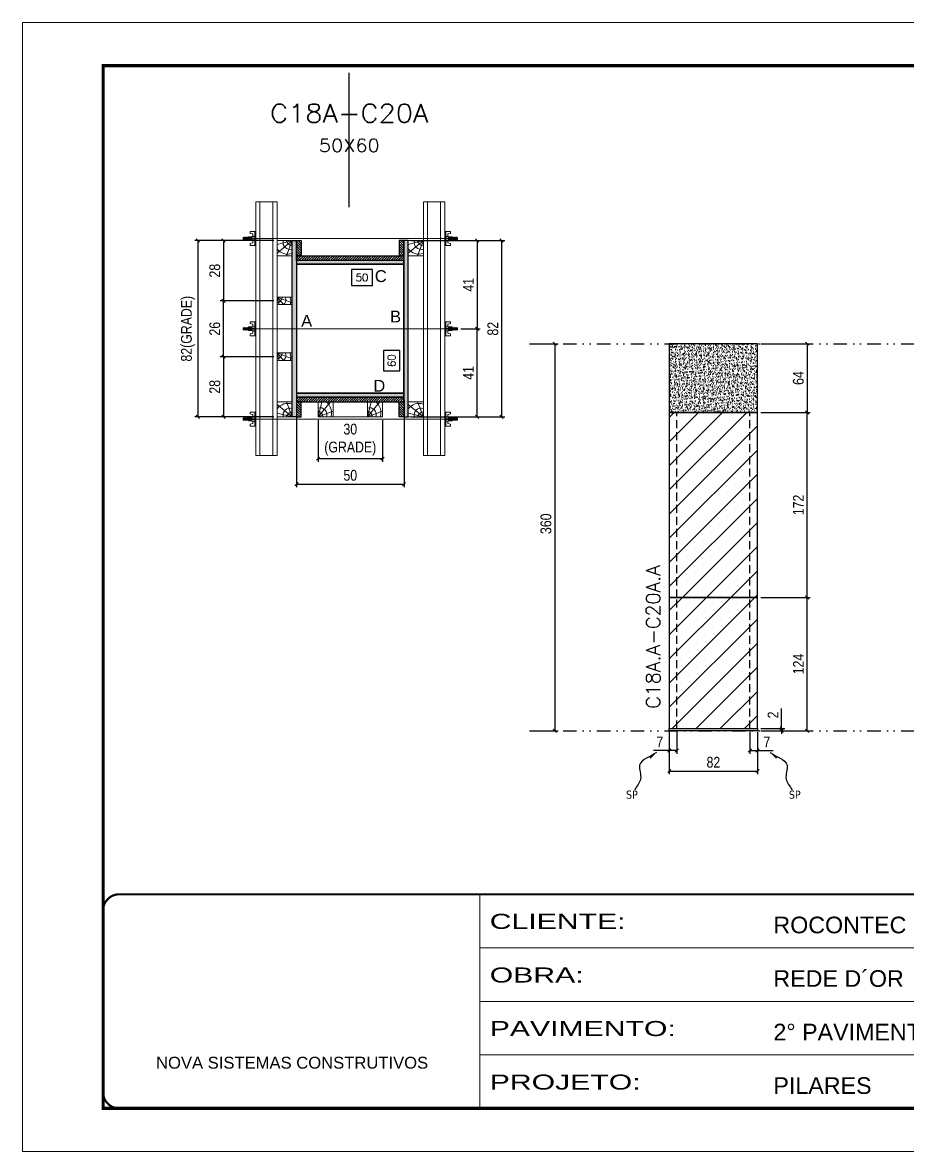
# Model space of a CAD drawing. Extents: x 2949 to 9203, y -16089 to 12527.
# Drawn here: x 4548 to 5371, y -4603 to -3553 of the extents above; entities that cross this region are included whole.
import ezdxf
from ezdxf.enums import TextEntityAlignment as Align

# ---------------------------------------------------------------- set-up
doc = ezdxf.new("R2010")
doc.units = 0
for name, pattern in [('CONTINUO', [0]), ('DASHED', [0.75, 0.5, -0.25]), ('DIVIDE2', [0.625, 0.25, -0.125, 0, -0.125, 0, -0.125]), ('HIDDEN', [0.375, 0.25, -0.125])]:
    doc.linetypes.add(name, pattern=pattern)
for name, color, linetype in [('CHAPA', 1, 'Continuous'), ('COTA', 241, 'Continuous'), ('cotas', 4, 'Continuous'), ('MEIO_PONT', 93, 'Continuous'), ('Nível', 160, 'Continuous'), ('Painéis', 200, 'Continuous'), ('SARRAFO', 251, 'Continuous'), ('Sarrafo de Pressão', 42, 'HIDDEN'), ('texto', 7, 'Continuous'), ('Texto de Titulo', 7, 'Continuous'), ('Texto Qtd Sarr', 242, 'Continuous'), ('TEXTO_GERAL', 7, 'Continuous')]:
    doc.layers.add(name, color=color, linetype=linetype)
for name, color, linetype, lineweight in [('Folhas', 255, 'Continuous', 9), ('Hachura', 251, 'Continuous', 9), ('Madeira', 126, 'Continuous', 18), ('Perfil Metálico', 224, 'Continuous', 18), ('SARRAFO DE PRESSAO', 251, 'DASHED', 9), ('Texto Seção', 7, 'Continuous', 15)]:
    doc.layers.add(name, color=color, linetype=linetype, lineweight=lineweight)
doc.styles.add('ARIAL', font='arial.ttf')
doc.styles.add('COTA TECNICA', font='techl___.ttf', dxfattribs={"height": 10})
doc.styles.add('COTA TECNICA 2X', font='techl___.ttf', dxfattribs={"height": 10})
doc.styles.add('COTA TECNICA-50', font='techl___.ttf', dxfattribs={"height": 10})
doc.styles.add('REGUA-120', font='ROMANS.shx', dxfattribs={"height": 15})
doc.styles.add('ROMANS', font='romans.shx')
doc.styles.get("Standard").update_dxf_attribs({"font": 'arial.ttf'})
doc.styles.add('Tecnologia', font='')
doc.styles.get('Tecnologia').set_extended_font_data('Forgotten Futurist')
doc.dimstyles.new('COTA PAINEL-50', dxfattribs={"dimtxt": 10, "dimasz": 3, "dimexe": 3, "dimexo": 3, "dimgap": 3, "dimtad": 1, "dimdec": 1, "dimzin": 12, "dimdsep": 46, "dimtxsty": 'COTA TECNICA-50', "dimblk1": 'OBLIQUE', "dimblk2": 'OBLIQUE', "dimsah": 1, "dimcen": 0.9, "dimclrd": 4, "dimclre": 4, "dimclrt": 240, "dimadec": 1, "dimazin": 3, "dimtfac": 1, "dimtdec": 1, "dimtmove": 0, "dimatfit": 3, "dimfxl": 1, "dimtolj": 1, "dimtzin": 12, "dimarcsym": 0})
doc.dimstyles.new('PAINEL', dxfattribs={"dimtxt": 10, "dimasz": 3, "dimexe": 3, "dimexo": 3, "dimgap": 3, "dimtad": 1, "dimdec": 1, "dimzin": 12, "dimdsep": 46, "dimtxsty": 'COTA TECNICA', "dimblk1": 'OBLIQUE', "dimblk2": 'OBLIQUE', "dimsah": 1, "dimcen": 0.9, "dimclrd": 4, "dimclre": 4, "dimclrt": 240, "dimadec": 1, "dimazin": 3, "dimtfac": 1, "dimtdec": 1, "dimtmove": 0, "dimatfit": 3, "dimfxl": 1, "dimtolj": 1, "dimtzin": 12, "dimarcsym": 0})
doc.dimstyles.new('SECAO PILAR', dxfattribs={"dimtxt": 10, "dimasz": 3, "dimexe": 3, "dimexo": 3, "dimgap": 3, "dimtad": 1, "dimdec": 1, "dimlfac": 0.5, "dimzin": 12, "dimdsep": 46, "dimtxsty": 'COTA TECNICA 2X', "dimblk1": 'OBLIQUE', "dimblk2": 'OBLIQUE', "dimsah": 1, "dimcen": 0.9, "dimclrd": 256, "dimclre": 256, "dimclrt": 256, "dimadec": 1, "dimazin": 3, "dimtfac": 1, "dimtdec": 1, "dimtmove": 0, "dimatfit": 3, "dimfxl": 1, "dimtolj": 1, "dimtzin": 12, "dimarcsym": 0})
doc.dimstyles.new('SECÇÃO 2', dxfattribs={"dimtxt": 7, "dimasz": 6, "dimexe": 0.18, "dimexo": 2, "dimgap": -4, "dimtad": 3, "dimdec": 1, "dimlfac": 0.5, "dimzin": 12, "dimdsep": 46, "dimtxsty": 'ROMANS', "dimblk": 'ARCHTICK', "dimcen": 0.09, "dimse1": 1, "dimse2": 1, "dimsd1": 1, "dimsd2": 1, "dimclrd": 180, "dimclre": 5, "dimclrt": 1, "dimadec": 0, "dimazin": 3, "dimtfac": 1, "dimtdec": 1, "dimtofl": 0, "dimtmove": 0, "dimatfit": 3, "dimldrblk": 'ARCHTICK', "dimfxl": 1, "dimtolj": 1, "dimtzin": 0, "dimarcsym": 0})
doc.dimstyles.get("Standard").update_dxf_attribs({"dimtxt": 0.18, "dimasz": 0.18, "dimexe": 0.18, "dimexo": 0.0625, "dimgap": 0.09, "dimtad": 0, "dimtih": 1, "dimtoh": 1, "dimdec": 4, "dimzin": 0, "dimdsep": 46, "dimtxsty": 'Standard', "dimcen": 0.09, "dimadec": 0, "dimazin": 0, "dimtfac": 1, "dimtdec": 4, "dimtofl": 0, "dimtmove": 0, "dimatfit": 3, "dimfxl": 1, "dimtolj": 1, "dimtzin": 0, "dimarcsym": 0})

# ---------------------------------------------------------------- blocks, each defined once
blk = doc.blocks.new('9999999999')
at = {"color": 30, "linetype": 'CONTINUO'}
for p, q in [((98564.6, 34230.2), (98564.6, 34429.4)), ((98564.6, 34379.6), (99584, 34379.6)), ((98564.6, 34329.8), (99488, 34329.8)), ((98564.6, 34280), (99488, 34280))]:
    blk.add_line(p, q, dxfattribs=at)
at = {"color": 30, "linetype": 'CONTINUO', "const_width": 2}
blk.add_lwpolyline([(99584, 34230.2), (99584, 34414.4, 0.414214), (99569, 34429.4), (98229, 34429.4, 0.414214), (98214, 34414.4), (98214, 34245.2, 0.414214), (98229, 34230.2), (99584, 34230.2)], format="xyb", dxfattribs=at)
at = {"layer": 'Folhas'}
blk.add_lwpolyline([(98139, 34190.2), (99624, 34190.2), (99624, 35240.2), (98139, 35240.2)], close=True, dxfattribs=at)
at = {"layer": 'Folhas', "color": 30, "const_width": 3}
blk.add_lwpolyline([(98214, 34230.2), (99584, 34230.2), (99584, 35200.2), (98214, 35200.2)], close=True, dxfattribs=at)
at = {"color": 7, "linetype": 'Continuous', "ltscale": 5, "style": 'ARIAL'}
for s, height, p in [('ROCONTEC', 15.48, (98837.7, 34393.1)), ('REDE D´OR', 15.48, (98837.7, 34343.3)), ('2° PAVIMENTO', 15.483, (98837.7, 34293.5)), ('NOVA SISTEMAS CONSTRUTIVOS', 11.059, (98263.2, 34267.2)), ('PILARES', 15.48, (98837.7, 34243.7))]:
    blk.add_text(s, height=height, dxfattribs=at).set_placement(p)
at = {"layer": 'Folhas', "color": 7, "style": 'Tecnologia', "width": 1.5}
for s, p in [('CLIENTE:', (98573.7, 34397.2)), ('OBRA:', (98573.7, 34347.3)), ('PAVIMENTO:', (98573.7, 34297.5)), ('PROJETO:', (98573.7, 34247.7))]:
    blk.add_text(s, height=14, dxfattribs=at).set_placement(p)
blk = doc.blocks.new('*D1984')
at = {"layer": 'COTA', "color": 180, "lineweight": -2, "transparency": 16777216}
for p, q in [((4898.5, -3858.3), (4883.5, -3858.3)), ((4883.5, -3858.3), (4883.5, -3877.3)), ((4898.5, -3877.3), (4898.5, -3858.3)), ((4883.5, -3877.3), (4898.5, -3877.3))]:
    blk.add_line(p, q, dxfattribs=at)
at = {"layer": 'Defpoints', "color": 0, "transparency": 16777216}
for p in [(4802.5, -3778.1), (4802.5, -3898.1), (4902.5, -3898.1)]:
    blk.add_point(p, dxfattribs=at)
at = {"layer": 'COTA', "color": 1, "transparency": 16777216, "insert": (4891, -3867.8), "char_height": 7, "attachment_point": 5, "rotation": 90, "style": 'ROMANS'}
blk.add_mtext('\\A1;60', dxfattribs=at)
blk = doc.blocks.new('_ArchTick')
at = {"color": 0, "linetype": 'ByBlock', "const_width": 0.15}
blk.add_lwpolyline([(-0.5, -0.5), (0.5, 0.5)], dxfattribs=at)
blk = doc.blocks.new('_Oblique')
at = {"color": 0, "linetype": 'ByBlock', "lineweight": -2}
blk.add_line((-0.5, -0.5), (0.5, 0.5), dxfattribs=at)
blk = doc.blocks.new('*D1985')
at = {"layer": 'COTA', "lineweight": -2, "transparency": 16777216}
for p, q in [((4909.5, -3756.1), (4996.3, -3756.1)), ((4993.3, -3756.1), (4993.3, -3920.1)), ((4909.5, -3920.1), (4996.3, -3920.1))]:
    blk.add_line(p, q, dxfattribs=at)
at = {"layer": 'Defpoints', "color": 0, "transparency": 16777216}
for p in [(4906.5, -3756.1), (4906.5, -3920.1), (4993.3, -3920.1)]:
    blk.add_point(p, dxfattribs=at)
at = {"layer": 'COTA', "lineweight": -2, "transparency": 16777216, "xscale": 3, "yscale": 3, "zscale": 3}
for p, rotation in [((4993.3, -3756.1), 90), ((4993.3, -3920.1), 270)]:
    blk.add_blockref('_Oblique', p, dxfattribs=dict(at, rotation=rotation))
at = {"layer": 'COTA', "transparency": 16777216, "insert": (4985.2, -3838.1), "char_height": 10, "attachment_point": 5, "rotation": 90, "style": 'COTA TECNICA 2X'}
blk.add_mtext('\\A1;82', dxfattribs=at)
blk = doc.blocks.new('*D1986')
at = {"layer": 'COTA', "lineweight": -2, "transparency": 16777216}
for p, q in [((4943.5, -3756.1), (4973.5, -3756.1)), ((4970.5, -3756.1), (4970.5, -3838.2)), ((4955.3, -3838.2), (4973.5, -3838.2))]:
    blk.add_line(p, q, dxfattribs=at)
at = {"layer": 'Defpoints', "color": 0, "transparency": 16777216}
for p in [(4940.5, -3756.1), (4952.3, -3838.2), (4970.5, -3838.2)]:
    blk.add_point(p, dxfattribs=at)
at = {"layer": 'COTA', "lineweight": -2, "transparency": 16777216, "xscale": 3, "yscale": 3, "zscale": 3}
for p, rotation in [((4970.5, -3756.1), 90), ((4970.5, -3838.2), 270)]:
    blk.add_blockref('_Oblique', p, dxfattribs=dict(at, rotation=rotation))
at = {"layer": 'COTA', "transparency": 16777216, "insert": (4962.4, -3797.2), "char_height": 10, "attachment_point": 5, "rotation": 90, "style": 'COTA TECNICA 2X'}
blk.add_mtext('\\A1;41', dxfattribs=at)
blk = doc.blocks.new('*D1987')
at = {"layer": 'COTA', "lineweight": -2, "transparency": 16777216}
for p, q in [((4955.3, -3838.2), (4973.5, -3838.2)), ((4970.5, -3920.1), (4970.5, -3838.2)), ((4943.5, -3920.1), (4973.5, -3920.1))]:
    blk.add_line(p, q, dxfattribs=at)
at = {"layer": 'Defpoints', "color": 0, "transparency": 16777216}
for p in [(4952.3, -3838.2), (4970.5, -3838.2), (4940.5, -3920.1)]:
    blk.add_point(p, dxfattribs=at)
at = {"layer": 'COTA', "lineweight": -2, "transparency": 16777216, "xscale": 3, "yscale": 3, "zscale": 3}
for p, rotation in [((4970.5, -3838.2), 90), ((4970.5, -3920.1), 270)]:
    blk.add_blockref('_Oblique', p, dxfattribs=dict(at, rotation=rotation))
at = {"layer": 'COTA', "transparency": 16777216, "insert": (4962.4, -3879.2), "char_height": 10, "attachment_point": 5, "rotation": 90, "style": 'COTA TECNICA 2X'}
blk.add_mtext('\\A1;41', dxfattribs=at)
blk = doc.blocks.new('*D1988')
at = {"layer": 'COTA', "color": 180, "lineweight": -2, "transparency": 16777216}
for p, q in [((4873.1, -3782.9), (4853.7, -3782.9)), ((4853.7, -3782.9), (4853.7, -3797.9)), ((4873.1, -3797.9), (4873.1, -3782.9)), ((4853.7, -3797.9), (4873.1, -3797.9))]:
    blk.add_line(p, q, dxfattribs=at)
at = {"layer": 'Defpoints', "color": 0, "transparency": 16777216}
for p in [(4802.5, -3778.1), (4902.5, -3778.1), (4902.5, -3801.9)]:
    blk.add_point(p, dxfattribs=at)
at = {"layer": 'COTA', "color": 1, "transparency": 16777216, "insert": (4863.4, -3790.4), "char_height": 7, "attachment_point": 5, "style": 'ROMANS'}
blk.add_mtext('\\A1;50', dxfattribs=at)
blk = doc.blocks.new('titulo1')
at = {"layer": 'Defpoints', "color": 252, "linetype": 'HIDDEN', "ltscale": 2}
blk.add_line((0, 0), (0, 125), dxfattribs=at)
at = {"layer": 'Defpoints', "style": 'ROMANS', "oblique": 15}
blk.add_attdef('FOLHA', text='', height=10, dxfattribs=at).set_placement((0, 15.6), align=Align.MIDDLE_CENTER)
at = {"layer": 'Texto Qtd Sarr', "color": 3, "style": 'ROMANS', "oblique": 15}
for tag, height, p in [('TITULO', 17, (0, 71.4)), ('SEÇÃO', 12, (0, 41.5))]:
    blk.add_attdef(tag, text='', height=height, dxfattribs=at).set_placement(p, align=Align.MIDDLE_CENTER)
blk = doc.blocks.new('PONTALETE')
at = {"layer": 'Madeira'}
for q in [(2.71, 7), (7, 5.76), (7, 1.74)]:
    blk.add_line((0, 0), q, dxfattribs=at)
blk.add_lwpolyline([(0, 0), (7, 0), (7, 7), (0, 7)], close=True, dxfattribs=at)
for centre, radius, start, end in [((2.04, 0.06), 6.23, 37.2818, 109.0913), ((1.09, 0.9), 3.19, 343.603, 109.9847), ((-0.21, -0.78), 3.09, 14.6322, 86.0383)]:
    blk.add_arc(centre, radius, start, end, dxfattribs=at)
blk = doc.blocks.new('*D1989')
at = {"layer": 'COTA', "lineweight": -2, "transparency": 16777216}
for p, q in [((4781.5, -3756.1), (4707.7, -3756.1)), ((4710.7, -3756.1), (4710.7, -3920.1)), ((4781.5, -3920.1), (4707.7, -3920.1))]:
    blk.add_line(p, q, dxfattribs=at)
at = {"layer": 'Defpoints', "color": 0, "transparency": 16777216}
for p in [(4784.5, -3756.1), (4710.7, -3920.1), (4784.5, -3920.1)]:
    blk.add_point(p, dxfattribs=at)
at = {"layer": 'COTA', "lineweight": -2, "transparency": 16777216, "xscale": 3, "yscale": 3, "zscale": 3}
for p, rotation in [((4710.7, -3756.1), 90), ((4710.7, -3920.1), 270)]:
    blk.add_blockref('_Oblique', p, dxfattribs=dict(at, rotation=rotation))
at = {"layer": 'COTA', "transparency": 16777216, "insert": (4701.5, -3838.1), "char_height": 10, "attachment_point": 5, "rotation": 90, "style": 'COTA TECNICA 2X'}
blk.add_mtext('\\A1;82(GRADE)', dxfattribs=at)
blk = doc.blocks.new('*D1990')
at = {"layer": 'COTA', "lineweight": -2, "transparency": 16777216}
for p, q in [((4781.5, -3864.1), (4731.5, -3864.1)), ((4734.5, -3864.1), (4734.5, -3920.1)), ((4781.5, -3920.1), (4731.5, -3920.1))]:
    blk.add_line(p, q, dxfattribs=at)
at = {"layer": 'Defpoints', "color": 0, "transparency": 16777216}
for p in [(4784.5, -3864.1), (4734.5, -3920.1), (4784.5, -3920.1)]:
    blk.add_point(p, dxfattribs=at)
at = {"layer": 'COTA', "lineweight": -2, "transparency": 16777216, "xscale": 3, "yscale": 3, "zscale": 3}
for p, rotation in [((4734.5, -3864.1), 90), ((4734.5, -3920.1), 270)]:
    blk.add_blockref('_Oblique', p, dxfattribs=dict(at, rotation=rotation))
at = {"layer": 'COTA', "transparency": 16777216, "insert": (4726.4, -3892.1), "char_height": 10, "attachment_point": 5, "rotation": 90, "style": 'COTA TECNICA 2X'}
blk.add_mtext('\\A1;28', dxfattribs=at)
blk = doc.blocks.new('MEIO PONTALETE')
at = {"layer": 'Madeira'}
for q in [(2.71, 7), (3.5, 2.88), (3.5, 0.87)]:
    blk.add_line((0, 0), q, dxfattribs=at)
blk.add_lwpolyline([(0, 0), (3.5, 0), (3.5, 7), (0, 7)], close=True, dxfattribs=at)
for centre, radius, start, end in [((2.04, 0.06), 6.23, 76.4499, 109.0913), ((1.09, 0.9), 3.19, 40.9063, 109.9847), ((-0.21, -0.78), 3.09, 14.6322, 86.0383)]:
    blk.add_arc(centre, radius, start, end, dxfattribs=at)
blk = doc.blocks.new('C')
at = {"layer": 'Hachura', "color": 0}
for p, q in [((0, 3.22), (0, -3.22)), ((0.45, 3.22), (0, 3.22)), ((0.46, 3.16), (0, 3.16)), ((0.46, 3.05), (0, 3.05)), ((0.46, 2.88), (0, 2.88)), ((0, 2.75), (0, -1.16)), ((0.46, 2.65), (0, 2.65)), ((0.46, 2.23), (0, 2.23)), ((0.46, 1.51), (0, 1.51)), ((0.39, 0.49), (0.17, 0.49)), ((0.45, -3.23), (0.45, 3.22)), ((0.45, 3.22), (2.58, 3.22)), ((1.74, 0.97), (0.45, 0.97)), ((1.45, 0.1), (0.45, 0.1)), ((1.35, 1.94), (1.35, 0.96)), ((2.58, 2.39), (1.47, 2.09)), ((1.74, -0.97), (1.74, 0.97)), ((1.74, 0.97), (1.74, 0.84)), ((1.74, 0.97), (1.74, 0.84)), ((1.74, 0.84), (3.35, 0.84)), ((3.35, 0.45), (1.74, 0.45)), ((2.58, 3.22), (2.58, 2.39)), ((3.32, 0.84), (3.32, -0.84)), ((3.35, 0.84), (3.35, -0.84)), ((3.68, 0.45), (3.35, 0.45)), ((3.84, -0.52), (3.35, 0.45)), ((3.35, 0.06), (3.67, -0.57)), ((3.68, 0.45), (4.16, -0.52)), ((3.72, 0.5), (4.25, -0.57)), ((4.37, -0.55), (3.83, 0.53)), ((4.15, 0.45), (3.93, 0.45)), ((4.42, -0.52), (3.93, 0.45)), ((4.15, 0.45), (4.26, 0.45)), ((4.26, 0.45), (4.74, -0.52)), ((4.3, 0.5), (4.83, -0.57)), ((4.95, -0.55), (4.41, 0.53)), ((4.51, 0.45), (4.84, 0.45)), ((5, -0.52), (4.51, 0.45)), ((4.84, 0.45), (5.32, -0.52)), ((4.88, 0.5), (5.41, -0.57)), ((5.53, -0.55), (4.99, 0.53)), ((5.58, -0.52), (5.09, 0.45)), ((5.42, 0.45), (5.09, 0.45)), ((5.58, -0.52), (5.09, 0.45)), ((5.42, 0.45), (5.74, -0.19)), ((5.46, 0.5), (5.74, -0.07)), ((5.74, 0.19), (5.57, 0.53)), ((5.74, 0.32), (5.68, 0.45)), ((5.68, 0.45), (5.74, 0.45)), ((5.74, 0.45), (5.9, 0.29)), ((5.74, 0.45), (5.74, -0.52)), ((5.9, -0.36), (5.9, 0.29)), ((0.45, 0), (0, 0)), ((0.46, -1.52), (0, -1.52)), ((0.46, -2.23), (0, -2.23)), ((0.46, -2.65), (0, -2.65)), ((0.46, -2.88), (0, -2.88)), ((0.46, -3.05), (0, -3.05)), ((0.46, -3.16), (0, -3.16)), ((0, -3.22), (2.57, -3.22)), ((0.08, -0.48), (0.29, -0.48)), ((0.29, -0.48), (0.4, -0.48)), ((0.45, 0), (0.45, -0.97)), ((0.45, -0.16), (1.45, -0.16)), ((0.45, -0.65), (0.45, -0.32)), ((0.45, -3.23), (0.45, -0.65)), ((0.45, -0.97), (1.74, -0.97)), ((1.35, -1.94), (1.35, -0.97)), ((2.58, -2.39), (1.47, -2.1)), ((3.35, -0.32), (1.74, -0.32)), ((3.35, -0.84), (1.74, -0.84)), ((2.58, -3.23), (2.58, -2.39)), ((3.35, -0.07), (3.58, -0.52)), ((3.35, -0.52), (3.58, -0.52)), ((3.84, -0.52), (4.16, -0.52)), ((4.42, -0.52), (4.74, -0.52)), ((4.63, -0.52), (4.74, -0.52)), ((5, -0.52), (5.32, -0.52)), ((5.58, -0.52), (5.74, -0.52)), ((5.74, -0.52), (5.9, -0.36)), ((5.74, -0.52), (5.74, -0.52))]:
    blk.add_line(p, q, dxfattribs=at)
for centre, radius, start, end in [((1.52, 1.94), 0.161, 104.7436, 180), ((1.44, -0.03), 0.129, 272.695, 87.305), ((3.81, 0.39), 0.143, 25.5688, 154.4312), ((4.39, 0.39), 0.143, 25.5688, 154.4312), ((4.97, 0.39), 0.143, 25.5688, 154.4312), ((5.55, 0.39), 0.143, 25.5688, 154.4312), ((0.17, -0.37), 0.174, 221.744, 317.8592), ((1.52, -1.94), 0.161, 180, 255.2564), ((3.71, -0.4), 0.174, 222.1408, 318.256), ((4.29, -0.4), 0.174, 222.1408, 318.256), ((4.87, -0.4), 0.174, 222.1408, 318.256), ((5.45, -0.4), 0.174, 222.1408, 318.256), ((5.61, -0.4), 0.174, 317.8592, 318.256)]:
    blk.add_arc(centre, radius, start, end, dxfattribs=at)
blk = doc.blocks.new('*D1991')
at = {"layer": 'COTA', "lineweight": -2, "transparency": 16777216}
for p, q in [((4781.5, -3756.1), (4731.5, -3756.1)), ((4734.5, -3756.1), (4734.5, -3812.1)), ((4781.5, -3812.1), (4731.5, -3812.1))]:
    blk.add_line(p, q, dxfattribs=at)
at = {"layer": 'Defpoints', "color": 0, "transparency": 16777216}
for p in [(4784.5, -3756.1), (4734.5, -3812.1), (4784.5, -3812.1)]:
    blk.add_point(p, dxfattribs=at)
at = {"layer": 'COTA', "lineweight": -2, "transparency": 16777216, "xscale": 3, "yscale": 3, "zscale": 3}
for p, rotation in [((4734.5, -3756.1), 90), ((4734.5, -3812.1), 270)]:
    blk.add_blockref('_Oblique', p, dxfattribs=dict(at, rotation=rotation))
at = {"layer": 'COTA', "transparency": 16777216, "insert": (4726.4, -3784.1), "char_height": 10, "attachment_point": 5, "rotation": 90, "style": 'COTA TECNICA 2X'}
blk.add_mtext('\\A1;28', dxfattribs=at)
blk = doc.blocks.new('*D2012')
at = {"layer": 'cotas', "color": 4, "linetype": 'ByBlock', "lineweight": -2, "transparency": 16777216}
for p, q in [((5022.1, -3852), (5045.9, -3852)), ((5042.9, -3852), (5042.9, -4212)), ((5022.1, -4212), (5045.9, -4212))]:
    blk.add_line(p, q, dxfattribs=at)
at = {"layer": 'Defpoints', "color": 0, "linetype": 'ByBlock', "transparency": 16777216}
for p in [(5019.1, -3852), (5019.1, -4212), (5042.9, -4212)]:
    blk.add_point(p, dxfattribs=at)
at = {"layer": 'cotas', "color": 4, "linetype": 'ByBlock', "lineweight": -2, "transparency": 16777216, "xscale": 3, "yscale": 3, "zscale": 3}
for p, rotation in [((5042.9, -3852), 90), ((5042.9, -4212), 270)]:
    blk.add_blockref('_Oblique', p, dxfattribs=dict(at, rotation=rotation))
at = {"layer": 'cotas', "color": 240, "linetype": 'ByBlock', "transparency": 16777216, "insert": (5034.6, -4019.5), "char_height": 10, "attachment_point": 5, "rotation": 90, "style": 'COTA TECNICA'}
blk.add_mtext('\\A1;360', dxfattribs=at)
blk = doc.blocks.new('*D1992')
at = {"layer": 'COTA', "color": 4, "lineweight": -2, "transparency": 16777216}
for p, q in [((5149.4, -4213), (5149.4, -4252.5)), ((5231.4, -4213), (5231.4, -4252.5)), ((5149.4, -4249.5), (5231.4, -4249.5))]:
    blk.add_line(p, q, dxfattribs=at)
at = {"layer": 'Defpoints', "color": 0, "transparency": 16777216}
for p in [(5149.4, -4210), (5231.4, -4210), (5231.4, -4249.5)]:
    blk.add_point(p, dxfattribs=at)
at = {"layer": 'COTA', "color": 4, "lineweight": -2, "transparency": 16777216, "xscale": 3, "yscale": 3, "zscale": 3, "rotation": 180}
blk.add_blockref('_Oblique', (5149.4, -4249.5), dxfattribs=at)
at = {"layer": 'COTA', "color": 4, "lineweight": -2, "transparency": 16777216, "xscale": 3, "yscale": 3, "zscale": 3}
blk.add_blockref('_Oblique', (5231.4, -4249.5), dxfattribs=at)
at = {"layer": 'COTA', "color": 240, "transparency": 16777216, "insert": (5190.4, -4241.4), "char_height": 10, "attachment_point": 5, "style": 'COTA TECNICA'}
blk.add_mtext('\\A1;82', dxfattribs=at)
blk = doc.blocks.new('*D1993')
at = {"layer": 'COTA', "color": 4, "lineweight": -2, "transparency": 16777216}
for p, q in [((5234.4, -4088), (5280.6, -4088)), ((5277.6, -4212), (5277.6, -4088)), ((5234.4, -4212), (5280.6, -4212))]:
    blk.add_line(p, q, dxfattribs=at)
at = {"layer": 'Defpoints', "color": 0, "transparency": 16777216}
for p in [(5231.4, -4088), (5277.6, -4088), (5231.4, -4212)]:
    blk.add_point(p, dxfattribs=at)
at = {"layer": 'COTA', "color": 4, "lineweight": -2, "transparency": 16777216, "xscale": 3, "yscale": 3, "zscale": 3}
for p, rotation in [((5277.6, -4088), 90), ((5277.6, -4212), 270)]:
    blk.add_blockref('_Oblique', p, dxfattribs=dict(at, rotation=rotation))
at = {"layer": 'COTA', "color": 240, "transparency": 16777216, "insert": (5269.5, -4150), "char_height": 10, "attachment_point": 5, "rotation": 90, "style": 'COTA TECNICA-50'}
blk.add_mtext('\\A1;124', dxfattribs=at)
blk = doc.blocks.new('*D1994')
at = {"layer": 'COTA', "color": 4, "lineweight": -2, "transparency": 16777216}
for p, q in [((5253.9, -4210), (5253.9, -4191.2)), ((5234.4, -4210), (5256.9, -4210)), ((5253.9, -4212), (5253.9, -4210)), ((5234.4, -4212), (5256.9, -4212)), ((5253.9, -4212), (5253.9, -4215))]:
    blk.add_line(p, q, dxfattribs=at)
at = {"layer": 'Defpoints', "color": 0, "transparency": 16777216}
for p in [(5231.4, -4210), (5231.4, -4212), (5253.9, -4212)]:
    blk.add_point(p, dxfattribs=at)
at = {"layer": 'COTA', "color": 4, "lineweight": -2, "transparency": 16777216, "xscale": 3, "yscale": 3, "zscale": 3}
for p, rotation in [((5253.9, -4210), 270), ((5253.9, -4212), 90)]:
    blk.add_blockref('_Oblique', p, dxfattribs=dict(at, rotation=rotation))
at = {"layer": 'COTA', "color": 240, "transparency": 16777216, "insert": (5245.9, -4197.3), "char_height": 10, "attachment_point": 5, "rotation": 90, "style": 'COTA TECNICA-50'}
blk.add_mtext('\\A1;2', dxfattribs=at)
blk = doc.blocks.new('*D1995')
at = {"layer": 'COTA', "color": 4, "linetype": 'ByBlock', "lineweight": -2, "transparency": 16777216}
for p, q in [((5234.4, -3916), (5280.6, -3916)), ((5277.6, -4088), (5277.6, -3916)), ((5234.4, -4088), (5280.6, -4088))]:
    blk.add_line(p, q, dxfattribs=at)
at = {"layer": 'Defpoints', "color": 0, "linetype": 'ByBlock', "transparency": 16777216}
for p in [(5231.4, -3916), (5277.6, -3916), (5231.4, -4088)]:
    blk.add_point(p, dxfattribs=at)
at = {"layer": 'COTA', "color": 4, "linetype": 'ByBlock', "lineweight": -2, "transparency": 16777216, "xscale": 3, "yscale": 3, "zscale": 3}
for p, rotation in [((5277.6, -3916), 90), ((5277.6, -4088), 270)]:
    blk.add_blockref('_Oblique', p, dxfattribs=dict(at, rotation=rotation))
at = {"layer": 'COTA', "color": 240, "linetype": 'ByBlock', "transparency": 16777216, "insert": (5269.5, -4002), "char_height": 10, "attachment_point": 5, "rotation": 90, "style": 'COTA TECNICA'}
blk.add_mtext('\\A1;172', dxfattribs=at)
blk = doc.blocks.new('*D1996')
at = {"layer": 'COTA', "color": 4, "linetype": 'ByBlock', "lineweight": -2, "transparency": 16777216}
for p, q in [((5234.4, -3852), (5280.6, -3852)), ((5277.6, -3852), (5277.6, -3916)), ((5234.4, -3916), (5280.6, -3916))]:
    blk.add_line(p, q, dxfattribs=at)
at = {"layer": 'Defpoints', "color": 0, "linetype": 'ByBlock', "transparency": 16777216}
for p in [(5231.4, -3852), (5231.4, -3916), (5277.6, -3916)]:
    blk.add_point(p, dxfattribs=at)
at = {"layer": 'COTA', "color": 4, "linetype": 'ByBlock', "lineweight": -2, "transparency": 16777216, "xscale": 3, "yscale": 3, "zscale": 3}
for p, rotation in [((5277.6, -3852), 90), ((5277.6, -3916), 270)]:
    blk.add_blockref('_Oblique', p, dxfattribs=dict(at, rotation=rotation))
at = {"layer": 'COTA', "color": 240, "linetype": 'ByBlock', "transparency": 16777216, "insert": (5269.5, -3884), "char_height": 10, "attachment_point": 5, "rotation": 90, "style": 'COTA TECNICA'}
blk.add_mtext('\\A1;64', dxfattribs=at)
blk = doc.blocks.new('*D2007')
at = {"layer": 'COTA', "color": 4, "lineweight": -2, "transparency": 16777216}
for p, q in [((5149.4, -4215), (5149.4, -4233.5)), ((5156.4, -4213), (5156.4, -4233.5)), ((5149.4, -4230.5), (5134.6, -4230.5)), ((5156.4, -4230.5), (5149.4, -4230.5))]:
    blk.add_line(p, q, dxfattribs=at)
at = {"layer": 'Defpoints', "color": 0, "transparency": 16777216}
for p in [(5156.4, -4210), (5149.4, -4212), (5149.4, -4230.5)]:
    blk.add_point(p, dxfattribs=at)
at = {"layer": 'COTA', "color": 4, "lineweight": -2, "transparency": 16777216, "xscale": 3, "yscale": 3, "zscale": 3, "rotation": 180}
blk.add_blockref('_Oblique', (5149.4, -4230.5), dxfattribs=at)
at = {"layer": 'COTA', "color": 4, "lineweight": -2, "transparency": 16777216, "xscale": 3, "yscale": 3, "zscale": 3}
blk.add_blockref('_Oblique', (5156.4, -4230.5), dxfattribs=at)
at = {"layer": 'COTA', "color": 240, "transparency": 16777216, "insert": (5140.5, -4222.5), "char_height": 10, "attachment_point": 5, "style": 'COTA TECNICA-50'}
blk.add_mtext('\\A1;7', dxfattribs=at)
blk = doc.blocks.new('*D2008')
at = {"layer": 'COTA', "color": 4, "lineweight": -2, "transparency": 16777216}
for p, q in [((5224.4, -4213), (5224.4, -4233.5)), ((5231.4, -4215), (5231.4, -4233.5)), ((5224.4, -4230.5), (5231.4, -4230.5)), ((5231.4, -4230.5), (5246.1, -4230.5))]:
    blk.add_line(p, q, dxfattribs=at)
at = {"layer": 'Defpoints', "color": 0, "transparency": 16777216}
for p in [(5224.4, -4210), (5231.4, -4212), (5231.4, -4230.5)]:
    blk.add_point(p, dxfattribs=at)
at = {"layer": 'COTA', "color": 4, "lineweight": -2, "transparency": 16777216, "xscale": 3, "yscale": 3, "zscale": 3, "rotation": 180}
blk.add_blockref('_Oblique', (5224.4, -4230.5), dxfattribs=at)
at = {"layer": 'COTA', "color": 4, "lineweight": -2, "transparency": 16777216, "xscale": 3, "yscale": 3, "zscale": 3}
blk.add_blockref('_Oblique', (5231.4, -4230.5), dxfattribs=at)
at = {"layer": 'COTA', "color": 240, "transparency": 16777216, "insert": (5240.2, -4222.5), "char_height": 10, "attachment_point": 5, "style": 'COTA TECNICA-50'}
blk.add_mtext('\\A1;7', dxfattribs=at)
blk = doc.blocks.new('*D2011')
at = {"layer": 'COTA', "lineweight": -2, "transparency": 16777216}
for p, q in [((4802.5, -3904.7), (4802.5, -3985.6)), ((4902.5, -3904.7), (4902.5, -3985.6)), ((4802.5, -3982.6), (4902.5, -3982.6))]:
    blk.add_line(p, q, dxfattribs=at)
at = {"layer": 'Defpoints', "color": 0, "transparency": 16777216}
for p in [(4802.5, -3901.7), (4902.5, -3901.7), (4902.5, -3982.6)]:
    blk.add_point(p, dxfattribs=at)
at = {"layer": 'COTA', "lineweight": -2, "transparency": 16777216, "xscale": 3, "yscale": 3, "zscale": 3, "rotation": 180}
blk.add_blockref('_Oblique', (4802.5, -3982.6), dxfattribs=at)
at = {"layer": 'COTA', "lineweight": -2, "transparency": 16777216, "xscale": 3, "yscale": 3, "zscale": 3}
blk.add_blockref('_Oblique', (4902.5, -3982.6), dxfattribs=at)
at = {"layer": 'COTA', "transparency": 16777216, "insert": (4852.5, -3974.5), "char_height": 10, "attachment_point": 5, "style": 'COTA TECNICA 2X'}
blk.add_mtext('\\A1;50', dxfattribs=at)
blk = doc.blocks.new('*D2018')
at = {"layer": 'COTA', "lineweight": -2, "transparency": 16777216}
for p, q in [((4781.5, -3812.1), (4731.5, -3812.1)), ((4734.5, -3864.1), (4734.5, -3812.1)), ((4781.5, -3864.1), (4731.5, -3864.1))]:
    blk.add_line(p, q, dxfattribs=at)
at = {"layer": 'Defpoints', "color": 0, "transparency": 16777216}
for p in [(4734.5, -3812.1), (4784.5, -3812.1), (4784.5, -3864.1)]:
    blk.add_point(p, dxfattribs=at)
at = {"layer": 'COTA', "lineweight": -2, "transparency": 16777216, "xscale": 3, "yscale": 3, "zscale": 3}
for p, rotation in [((4734.5, -3812.1), 90), ((4734.5, -3864.1), 270)]:
    blk.add_blockref('_Oblique', p, dxfattribs=dict(at, rotation=rotation))
at = {"layer": 'COTA', "transparency": 16777216, "insert": (4726.4, -3838.1), "char_height": 10, "attachment_point": 5, "rotation": 90, "style": 'COTA TECNICA 2X'}
blk.add_mtext('\\A1;26', dxfattribs=at)
blk = doc.blocks.new('*D2019')
at = {"layer": 'COTA', "lineweight": -2, "transparency": 16777216}
for p, q in [((4822.5, -3923.1), (4822.5, -3961.9)), ((4882.5, -3923.1), (4882.5, -3961.9)), ((4822.5, -3958.9), (4882.5, -3958.9))]:
    blk.add_line(p, q, dxfattribs=at)
at = {"layer": 'Defpoints', "color": 0, "transparency": 16777216}
for p in [(4822.5, -3920.1), (4882.5, -3920.1), (4882.5, -3958.9)]:
    blk.add_point(p, dxfattribs=at)
at = {"layer": 'COTA', "lineweight": -2, "transparency": 16777216, "xscale": 3, "yscale": 3, "zscale": 3, "rotation": 180}
blk.add_blockref('_Oblique', (4822.5, -3958.9), dxfattribs=at)
at = {"layer": 'COTA', "lineweight": -2, "transparency": 16777216, "xscale": 3, "yscale": 3, "zscale": 3}
blk.add_blockref('_Oblique', (4882.5, -3958.9), dxfattribs=at)
at = {"layer": 'COTA', "transparency": 16777216, "insert": (4852.5, -3941.3), "char_height": 10, "attachment_point": 5, "style": 'COTA TECNICA 2X'}
blk.add_mtext('\\A1;30\\P(GRADE)', dxfattribs=at)

msp = doc.modelspace()

# ---------------------------------------------------------------- hatches: boundary and pattern name
at = {"layer": 'COTA', "linetype": 'ByBlock'}
h = msp.add_hatch(dxfattribs=at)
h.set_pattern_fill('AR-CONC', color=256, scale=0.03)
h.set_pattern_definition([(50, (-124456.4767, -29581.921), (5.46554007, -0.47817257), [0.5715, -6.2865]), (355, (-124456.477, -29581.921), (-1.05730264, 5.73170536), [0.4572, -5.02921753]), (100.4514447, (-124456.0213, -29581.961), (4.40823741, 5.25353256), [0.48570026, -5.34270734]), (46.1842, (-124456.477, -29580.397), (8.13237123, -1.26126984), [0.85725, -9.42975]), (96.6355576, (-124455.799, -29580.502), (7.122124, 7.42278374), [0.7285507, -8.01406824]), (351.184151, (-124456.477, -29580.397), (7.122124, 7.42278374), [0.685799, -7.54379196]), (21, (-124455.7147, -29580.778), (4.54843174, -3.06795595), [0.5715, -6.2865]), (326, (-124455.715, -29580.778), (1.85406085, 5.52563898), [0.4572, -5.0292]), (71.451445, (-124455.3357, -29581.034), (6.40249258, 2.45768307), [0.48570026, -5.34269813]), (37.5, (-124456.4767, -29581.9212), (0.092658098, 2.536651166), [0, -4.96824, 0, -5.1054, 0, -5.04825]), (7.5, (-124456.4767, -29581.9212), (2.004589875, 3.005417245), [0, -2.91084, 0, -4.85394, 0, -1.92405]), (327.5, (-124458.176, -29581.9212), (4.067717855, -0.17186232), [0, -1.905, 0, -5.9436, 0, -7.8867]), (317.5, (-124458.938, -29581.921), (4.44387544, 0.76279473), [0, -2.4765, 0, -3.94716, 0, -5.6007])])
h.paths.add_polyline_path([(5149.35, -3916.03), (5231.35, -3916.03), (5231.35, -3852.03), (5149.35, -3852.03)])
at = {"layer": 'Hachura'}
h = msp.add_hatch(color=256, dxfattribs=at)
h.dxf.hatch_style = 1
h.paths.add_polyline_path([(4802.48, -3920.14), (4798.48, -3920.14), (4798.48, -3756.14), (4802.48, -3756.14)])
h = msp.add_hatch(color=256, dxfattribs=at)
h.dxf.hatch_style = 1
h.paths.add_polyline_path([(4802.48, -3920.14), (4798.48, -3920.14), (4798.48, -3756.14), (4802.48, -3756.14)])
h = msp.add_hatch(dxfattribs=at)
h.set_pattern_fill('ANSI31', color=256, scale=0.5, angle=90, style=0)
h.set_pattern_definition([(135, (-18088.9318, 5367.8131), (-1.12253202, -1.12253202), [])])
h.paths.add_polyline_path([(4802.48, -3770.14), (4806.88, -3770.14), (4806.88, -3756.14), (4802.48, -3756.14)])
h = msp.add_hatch(dxfattribs=at)
h.set_pattern_fill('ANSI31', color=256, scale=0.5, angle=90, style=0)
h.set_pattern_definition([(135, (-18026.9318, 5367.8131), (-1.12253202, -1.12253202), [])])
h.paths.add_polyline_path([(4902.48, -3770.14), (4898.08, -3770.14), (4898.08, -3756.14), (4902.48, -3756.14)])
h = msp.add_hatch(color=256, dxfattribs=at)
h.dxf.hatch_style = 1
h.paths.add_polyline_path([(4902.48, -3920.14), (4906.48, -3920.14), (4906.48, -3756.14), (4902.48, -3756.14)])
h = msp.add_hatch(color=256, dxfattribs=at)
h.dxf.hatch_style = 1
h.paths.add_polyline_path([(4902.48, -3920.14), (4906.48, -3920.14), (4906.48, -3756.14), (4902.48, -3756.14)])
h = msp.add_hatch(dxfattribs=at)
h.set_pattern_fill('ANSI31', color=256, scale=0.5, style=0)
h.set_pattern_definition([(45, (13976.4282, 19154.8694), (-1.12253202, 1.12253202), [])])
h.paths.add_polyline_path([(4902.48, -3774.54), (4902.48, -3770.14), (4802.48, -3770.14), (4802.48, -3774.54)])
h = msp.add_hatch(color=256, dxfattribs=at)
h.dxf.hatch_style = 1
h.paths.add_polyline_path([(4802.48, -3774.54), (4802.48, -3778.14), (4902.48, -3778.14), (4902.48, -3774.54)])
h = msp.add_hatch(color=256, dxfattribs=at)
h.dxf.hatch_style = 1
h.paths.add_polyline_path([(4802.48, -3774.54), (4802.48, -3778.14), (4902.48, -3778.14), (4902.48, -3774.54)])
h = msp.add_hatch(color=256, dxfattribs=at)
h.dxf.hatch_style = 1
h.paths.add_polyline_path([(4802.48, -3898.14), (4802.48, -3901.74), (4902.48, -3901.74), (4902.48, -3898.14)])
h = msp.add_hatch(color=256, dxfattribs=at)
h.dxf.hatch_style = 1
h.paths.add_polyline_path([(4802.48, -3898.14), (4802.48, -3901.74), (4902.48, -3901.74), (4902.48, -3898.14)])
h = msp.add_hatch(dxfattribs=at)
h.set_pattern_fill('ANSI31', color=256, scale=0.5, style=0)
h.set_pattern_definition([(45, (13976.4282, 19200.8694), (-1.12253202, 1.12253202), [])])
h.paths.add_polyline_path([(4902.48, -3901.74), (4902.48, -3906.14), (4802.48, -3906.14), (4802.48, -3901.74)])
h = msp.add_hatch(dxfattribs=at)
h.set_pattern_fill('ANSI31', color=256, scale=0.5, angle=90, style=0)
h.set_pattern_definition([(135, (-18088.9318, 5582.8131), (-1.12253202, -1.12253202), [])])
h.paths.add_polyline_path([(4802.48, -3906.14), (4806.88, -3906.14), (4806.88, -3920.14), (4802.48, -3920.14)])
h = msp.add_hatch(dxfattribs=at)
h.set_pattern_fill('ANSI31', color=256, scale=0.5, angle=90, style=0)
h.set_pattern_definition([(135, (-18026.9318, 5582.8131), (-1.12253202, -1.12253202), [])])
h.paths.add_polyline_path([(4902.48, -3906.14), (4898.08, -3906.14), (4898.08, -3920.14), (4902.48, -3920.14)])
at = {"layer": 'Hachura', "linetype": 'ByBlock'}
h = msp.add_hatch(dxfattribs=at)
h.set_pattern_fill('ANSI31', color=256, scale=5)
h.paths.add_polyline_path([(5231.35, -3916.03), (5149.35, -3916.03), (5149.35, -4088.03), (5231.35, -4088.03)])
h = msp.add_hatch(dxfattribs=at)
h.set_pattern_fill('ANSI31', color=256, scale=5)
h.paths.add_polyline_path([(5231.35, -4088.03), (5149.35, -4088.03), (5149.35, -4210.03), (5231.35, -4210.03)])

# ---------------------------------------------------------------- linework, layer by layer
at = {"layer": 'CHAPA'}
for points in [[(4802.48, -3920.14), (4798.48, -3920.14), (4798.48, -3756.14), (4802.48, -3756.14)], [(4802.48, -3920.14), (4798.48, -3920.14), (4798.48, -3756.14), (4802.48, -3756.14)], [(4902.48, -3920.14), (4906.48, -3920.14), (4906.48, -3756.14), (4902.48, -3756.14)], [(4902.48, -3920.14), (4906.48, -3920.14), (4906.48, -3756.14), (4902.48, -3756.14)], [(4802.48, -3774.54), (4802.48, -3778.14), (4902.48, -3778.14), (4902.48, -3774.54)], [(4802.48, -3774.54), (4802.48, -3778.14), (4902.48, -3778.14), (4902.48, -3774.54)], [(4802.48, -3898.14), (4802.48, -3901.74), (4902.48, -3901.74), (4902.48, -3898.14)], [(4802.48, -3898.14), (4802.48, -3901.74), (4902.48, -3901.74), (4902.48, -3898.14)]]:
    msp.add_lwpolyline(points, close=True, dxfattribs=at)
at = {"layer": 'COTA', "linetype": 'ByBlock'}
msp.add_lwpolyline([(5149.35, -3916.03), (5231.35, -3916.03), (5231.35, -3852.03), (5149.35, -3852.03)], close=True, dxfattribs=at)
at = {"layer": 'Hachura'}
for p, q in [((4753.68, -3754.14), (4947.48, -3754.13)), ((4753.68, -3838.14), (4947.48, -3838.15)), ((4753.68, -3922.14), (4947.48, -3922.15))]:
    msp.add_line(p, q, dxfattribs=at)
at = {"layer": 'Madeira'}
for points in [[(4798.48, -3920.14), (4784.48, -3920.14), (4784.48, -3756.14), (4798.48, -3756.14)], [(4906.48, -3920.14), (4920.48, -3920.14), (4920.48, -3756.14), (4906.48, -3756.14)], [(4822.48, -3920.14), (4822.48, -3906.14), (4882.47, -3906.14), (4882.47, -3920.14)]]:
    msp.add_lwpolyline(points, close=True, dxfattribs=at)
at = {"layer": 'Nível', "color": 4, "linetype": 'DIVIDE2', "ltscale": 50}
for p, q in [((5019.15, -3852.03), (5979.03, -3852.03)), ((5019.15, -4212.03), (5979.03, -4212.03))]:
    msp.add_line(p, q, dxfattribs=at)
at = {"layer": 'Painéis'}
msp.add_line((5231.35, -3916.03), (5149.35, -3916.03), dxfattribs=at)
for points in [[(4902.48, -3778.14), (4802.48, -3778.14), (4802.48, -3898.14), (4902.48, -3898.14)], [(5149.35, -4088.03), (5231.35, -4088.03), (5231.35, -3916.03), (5149.35, -3916.03)], [(5149.35, -4210.03), (5231.35, -4210.03), (5231.35, -4088.03), (5149.35, -4088.03)], [(5149.35, -4210.03), (5231.35, -4210.03), (5231.35, -4212.03), (5149.35, -4212.03)]]:
    msp.add_lwpolyline(points, close=True, dxfattribs=at)
at = {"layer": 'Perfil Metálico'}
for points in [[(4764.48, -3956.14), (4784.48, -3956.14), (4784.48, -3720.14), (4764.48, -3720.14)], [(4780.48, -3720.14), (4768.48, -3720.14), (4768.48, -3956.14), (4780.48, -3956.14)], [(4940.48, -3956.14), (4920.48, -3956.14), (4920.48, -3720.14), (4940.48, -3720.14)], [(4924.48, -3720.14), (4936.48, -3720.14), (4936.48, -3956.14), (4924.48, -3956.14)]]:
    msp.add_lwpolyline(points, close=True, dxfattribs=at)
at = {"layer": 'SARRAFO'}
for points in [[(4806.88, -3756.14), (4806.88, -3770.14), (4802.48, -3770.14), (4802.48, -3756.14)], [(4898.08, -3756.14), (4898.08, -3770.14), (4902.48, -3770.14), (4902.48, -3756.14)], [(4802.48, -3770.14), (4902.48, -3770.14), (4902.48, -3774.54), (4802.48, -3774.54)], [(4802.48, -3906.14), (4902.48, -3906.14), (4902.48, -3901.74), (4802.48, -3901.74)], [(4806.88, -3920.14), (4806.88, -3906.14), (4802.48, -3906.14), (4802.48, -3920.14)], [(4898.08, -3920.14), (4898.08, -3906.14), (4902.48, -3906.14), (4902.48, -3920.14)]]:
    msp.add_lwpolyline(points, close=True, dxfattribs=at)
at = {"layer": 'Sarrafo de Pressão', "ltscale": 30}
for p, q in [((5156.35, -4088.03), (5156.35, -3916.03)), ((5224.35, -4088.03), (5224.35, -3916.03)), ((5156.35, -4210.03), (5156.35, -4088.03)), ((5224.35, -4210.03), (5224.35, -4088.03))]:
    msp.add_line(p, q, dxfattribs=at)

# ---------------------------------------------------------------- block references
at = {"layer": 'Hachura', "linetype": 'Continuous', "yscale": 2, "zscale": 2, "rotation": 180}
for p, xscale in [((4764.48, -3754.14), 2), ((4940.48, -3754.14), -2)]:
    msp.add_blockref('C', p, dxfattribs=dict(at, xscale=xscale))
at = {"layer": 'Hachura', "linetype": 'Continuous', "yscale": 2, "zscale": 2}
for p, xscale in [((4764.48, -3838.14), -2), ((4940.48, -3838.14), 2), ((4764.48, -3922.14), -2), ((4940.48, -3922.14), 2)]:
    msp.add_blockref('C', p, dxfattribs=dict(at, xscale=xscale))
at = {"layer": 'MEIO_PONT'}
for name, p, xscale, yscale, zscale, rotation in [('PONTALETE', (4798.48, -3756.14), 2, 2, 2, 180), ('PONTALETE', (4920.48, -3756.14), 2, 2, 2, 180), ('MEIO PONTALETE', (4784.48, -3808.64), 1.999999997962732, 1.999999997962732, 1.999999997962732, 270), ('MEIO PONTALETE', (4784.48, -3860.64), 1.999999997962732, 1.999999997962732, 1.999999997962732, 270), ('PONTALETE', (4822.48, -3920.14), -2, 2, 2, 270), ('PONTALETE', (4868.47, -3920.14), -2, 2, 2, 270)]:
    msp.add_blockref(name, p, dxfattribs=dict(at, xscale=xscale, yscale=yscale, zscale=zscale, rotation=rotation))
at = {"layer": 'MEIO_PONT', "xscale": -2, "yscale": 2, "zscale": 2}
for p in [(4798.48, -3920.14), (4920.48, -3920.14)]:
    msp.add_blockref('PONTALETE', p, dxfattribs=at)
at = {"layer": 'SARRAFO DE PRESSAO', "color": 6, "linetype": 'ByBlock'}
msp.add_blockref('9999999999', (-93591.44, -38793.52), dxfattribs=at)
at = {"layer": 'Texto Seção'}
ref = msp.add_blockref('titulo1', (4851.56, -3725.11), dxfattribs=at)
ref.add_attrib('TITULO', 'C18A-C20A', dxfattribs={"layer": 'Texto de Titulo', "color": 7, "height": 17, "style": 'ROMANS', "width": 1.1}).set_placement((4851.56, -3637.61), align=Align.MIDDLE_CENTER)
ref.add_attrib('SEÇÃO', '50X60', dxfattribs={"layer": 'Texto de Titulo', "color": 7, "height": 12, "style": 'ROMANS', "width": 1.1}).set_placement((4851.56, -3667.61), align=Align.MIDDLE_CENTER)

# ---------------------------------------------------------------- texts
at = {"layer": 'texto', "color": 0, "char_height": 7.5, "attachment_point": 5}
for insert in [(5114.58, -4271.52), (5266.13, -4271.52)]:
    msp.add_mtext('{\\fTahoma|b0|i0|c0|p34;\\C4;SP}', dxfattribs=dict(at, insert=insert))
at = {"layer": 'Texto Seção', "insert": (5140.8, -4191.57), "char_height": 13, "width": 285.3299, "attachment_point": 7, "rotation": 90, "style": 'REGUA-120'}
msp.add_mtext('C18A.A-C20A.A', dxfattribs=at)
at = {"layer": 'TEXTO_GERAL', "style": 'ARIAL'}
for s, p in [('C', (4880.88, -3789.15)), ('B', (4894.65, -3826.78)), ('A', (4811.93, -3830.69)), ('D', (4879.48, -3891.14))]:
    msp.add_text(s, height=11, dxfattribs=at).set_placement(p, align=Align.MIDDLE_CENTER)

# ---------------------------------------------------------------- dimensions: what is measured, and where the dimension line sits
at = {"layer": 'COTA'}
dim = msp.add_linear_dim(base=(4710.7, -3920.14), p1=(4784.48, -3756.14), p2=(4784.48, -3920.14), angle=270, text='<>(GRADE)', dimstyle='SECAO PILAR', dxfattribs=at)
dim.commit()
dim.dimension.update_dxf_attribs({"geometry": '*D1989', "text_midpoint": (4701.48, -3838.14)})
for base, p1, p2, angle, dimstyle, picture, middle in [((4734.54, -3812.14), (4784.48, -3756.14), (4784.48, -3812.14), 270, 'SECAO PILAR', '*D1991', (4726.45, -3784.14)), ((4993.25, -3920.14), (4906.48, -3756.14), (4906.48, -3920.14), 270, 'SECAO PILAR', '*D1985', (4985.16, -3838.14)), ((4970.48, -3838.21), (4940.48, -3756.14), (4952.28, -3838.21), 270, 'SECAO PILAR', '*D1986', (4962.41, -3797.17)), ((4734.54, -3812.14), (4784.48, -3864.14), (4784.48, -3812.14), 90, 'SECAO PILAR', '*D2018', (4726.44, -3838.14)), ((4970.48, -3838.21), (4940.48, -3920.14), (4952.28, -3838.21), 90, 'SECAO PILAR', '*D1987', (4962.41, -3879.17)), ((4734.54, -3920.14), (4784.48, -3864.14), (4784.48, -3920.14), 270, 'SECAO PILAR', '*D1990', (4726.45, -3892.14)), ((5277.59, -4088.03), (5231.35, -4212.03), (5231.35, -4088.03), 90, 'COTA PAINEL-50', '*D1993', (5269.52, -4150.03)), ((5149.35, -4230.54), (5156.35, -4210.03), (5149.35, -4212.03), 180, 'COTA PAINEL-50', '*D2007', (5140.49, -4222.47))]:
    dim = msp.add_linear_dim(base=base, p1=p1, p2=p2, angle=angle, dimstyle=dimstyle, dxfattribs=at)
    dim.commit()
    dim.dimension.update_dxf_attribs({"geometry": picture, "text_midpoint": middle})
for base, p1, p2, angle, dimstyle, picture, middle in [((4902.48, -3898.14), (4802.48, -3778.14), (4802.48, -3898.14), 270, 'SECÇÃO 2', '*D1984', (4902.48, -3867.81)), ((5253.88, -4212.03), (5231.35, -4210.03), (5231.35, -4212.03), 90, 'COTA PAINEL-50', '*D1994', (5253.88, -4197.29))]:
    dim = msp.add_linear_dim(base=base, p1=p1, p2=p2, angle=angle, dimstyle=dimstyle, dxfattribs=at)
    dim.commit()
    dim.dimension.update_dxf_attribs({"geometry": picture, "text_midpoint": middle, "dimtype": 160})
dim = msp.add_linear_dim(base=(4902.48, -3801.93), p1=(4802.48, -3778.14), p2=(4902.48, -3778.14), dimstyle='SECÇÃO 2', dxfattribs=at)
dim.commit()
dim.dimension.update_dxf_attribs({"geometry": '*D1988', "text_midpoint": (4863.41, -3801.93), "dimtype": 160})
at = {"layer": 'COTA', "linetype": 'ByBlock'}
dim = msp.add_linear_dim(base=(5277.59, -3916.03), p1=(5231.35, -3852.03), p2=(5231.35, -3916.03), angle=90, dimstyle='PAINEL', dxfattribs=at)
dim.commit()
dim.dimension.update_dxf_attribs({"geometry": '*D1996', "text_midpoint": (5269.49, -3884.03)})
at = {"layer": 'COTA'}
for base, p1, p2, dimstyle, picture, middle in [((4902.48, -3982.62), (4802.48, -3901.74), (4902.48, -3901.74), 'SECAO PILAR', '*D2011', (4852.48, -3974.51)), ((5231.35, -4230.54), (5224.35, -4210.03), (5231.35, -4212.03), 'COTA PAINEL-50', '*D2008', (5240.22, -4222.47))]:
    dim = msp.add_linear_dim(base=base, p1=p1, p2=p2, dimstyle=dimstyle, dxfattribs=at)
    dim.commit()
    dim.dimension.update_dxf_attribs({"geometry": picture, "text_midpoint": middle})
at = {"layer": 'COTA', "linetype": 'ByBlock'}
dim = msp.add_linear_dim(base=(5277.59, -3916.03), p1=(5231.35, -4088.03), p2=(5231.35, -3916.03), angle=90, dimstyle='PAINEL', override={"dimtmove": 1}, dxfattribs=at)
dim.commit()
dim.dimension.update_dxf_attribs({"geometry": '*D1995', "text_midpoint": (5269.52, -4002.03)})
at = {"layer": 'COTA'}
dim = msp.add_linear_dim(base=(4882.47, -3958.86), p1=(4822.48, -3920.14), p2=(4882.47, -3920.14), text='<>\\P(GRADE)', dimstyle='SECAO PILAR', dxfattribs=at)
dim.commit()
dim.dimension.update_dxf_attribs({"geometry": '*D2019', "text_midpoint": (4852.48, -3941.3)})
dim = msp.add_linear_dim(base=(5231.35, -4249.49), p1=(5149.35, -4210.03), p2=(5231.35, -4210.03), dimstyle='PAINEL', override={"dimarcsym": 2}, dxfattribs=at)
dim.commit()
dim.dimension.update_dxf_attribs({"geometry": '*D1992', "text_midpoint": (5190.35, -4241.39)})
at = {"layer": 'cotas', "linetype": 'ByBlock'}
dim = msp.add_linear_dim(base=(5042.87, -4212.03), p1=(5019.15, -3852.03), p2=(5019.15, -4212.03), angle=90, dimstyle='PAINEL', dxfattribs=at)
dim.commit()
dim.dimension.update_dxf_attribs({"geometry": '*D2012', "text_midpoint": (5042.87, -4019.51), "dimtype": 160})

# ---------------------------------------------------------------- leaders
at = {"layer": 'COTA', "path_type": 1}
for points in [[(5137.52, -4232.21), (5121.74, -4244.05), (5122.66, -4257.06), (5117.11, -4266.84)], [(5243.18, -4232.21), (5258.97, -4244.05), (5258.04, -4257.06), (5263.59, -4266.84)]]:
    msp.add_leader(points, dimstyle='Standard', override={"dimasz": 8}, dxfattribs=at)

doc.saveas('drawing.dxf')
